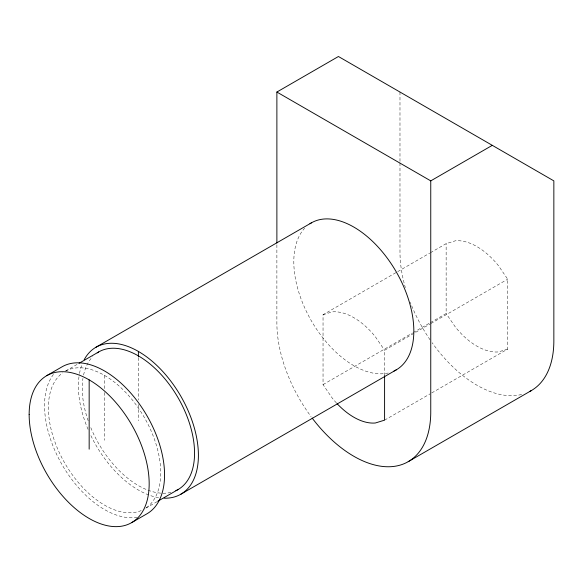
<?xml version="1.0" encoding="UTF-8"?>
<svg xmlns="http://www.w3.org/2000/svg" width="583" height="583" viewBox="0 0 583 583"><rect width="100%" height="100%" fill="white"/><g stroke="black" fill="none" stroke-linecap="round" stroke-linejoin="round"><path stroke-width="0.44" stroke-dasharray="2.92 2.19" d="M65.624 371.043L78.217 363.77M336.398 402.911A60.967 35.199 60 0 1 332.259 398.102L323.04 384.612L323.04 314.725L429.678 253.16M430.458 252.709L446.141 243.658L455.359 240.808A60.967 35.199 60 0 1 498.472 265.702L507.691 279.191L507.691 349.079L430.852 393.438M323.04 384.612L412.429 333.002M413.209 332.55L429.678 323.048M430.458 322.596L446.141 313.537L446.141 243.658M384.591 375.671L384.591 350.259L430.065 324.002M430.852 323.55L507.691 279.191M145.837 508.157L156.856 501.795M384.591 420.146L430.065 393.889M323.04 314.725L332.259 311.876A60.967 35.199 60 0 1 375.372 336.77L384.591 350.259M507.691 349.079L498.472 351.921A60.967 35.199 60 0 1 455.359 327.034L446.141 313.537M399.982 92.041L399.982 162.001M399.982 162.905L399.982 251.951A108.802 62.818 60 0 0 405.331 287.587M276.881 244.809L276.881 323.018A108.802 62.818 60 0 0 311.096 416.648M138.397 357.743L138.397 400.04M138.397 404.536L138.397 420.737M104.546 375.43L104.546 388.941M104.546 392.541L104.546 440.282M170.892 492.395A79.426 45.86 60 0 1 90.409 426.712M88.186 420.788A79.426 45.86 60 0 1 82.954 378.382M83.573 375.029A79.426 45.86 60 0 1 92.588 356.767M141.195 510.584A79.426 45.86 60 0 1 64.465 462.567A79.426 45.86 60 0 1 62.68 372.88M65.573 371.079A79.426 45.86 60 0 1 144.628 417.989A79.426 45.86 60 0 1 144.263 509.068M388.227 373.003A84.863 49.001 60 0 1 311.388 320.861A84.863 49.001 60 0 1 304.654 228.244M158.598 497.649A84.863 49.001 60 0 1 90.219 434.226M88.062 429.394A84.863 49.001 60 0 1 79.354 374.286M79.507 373.433A84.863 49.001 60 0 1 81.89 364.783M137.216 517.267A84.863 49.001 60 0 1 62.483 465.416A84.863 49.001 60 0 1 53.651 374.191M521.61 394.48A108.802 62.818 60 0 1 432.112 342.717M430.079 339.809A108.802 62.818 60 0 1 410.286 302.315"/><path stroke-width="0.87" d="M276.881 242.994L276.881 92.041L338.431 56.5L553.85 180.876L553.85 340.785A108.802 62.818 60 0 1 529.809 391.412M46.727 375.663L62.111 366.78A84.863 49.001 60 0 1 146.982 415.781A84.863 49.001 60 0 1 146.982 513.776L131.59 522.66M95.962 347.242L311.388 222.866M79.004 363.311L98.687 351.95M276.881 92.041L430.757 180.876L492.3 145.342M157.643 501.336L178.114 489.523M180.832 494.231L396.251 369.862M408.217 461.663L531.317 390.595M430.757 180.876L430.757 411.853A108.802 62.818 60 0 1 390.646 466.699A108.802 62.818 60 0 1 312.145 418.055M384.591 375.671L384.591 420.146L375.372 422.988A60.967 35.199 60 0 1 337.01 403.574M138.397 351.44L138.397 356.84M89.163 379.868L89.163 449.165M97.237 352.846A79.426 45.86 60 0 1 178.478 398.451A79.426 45.86 60 0 1 175.833 490.697M84.156 359.777A84.863 49.001 60 0 1 180.832 396.236A84.863 49.001 60 0 1 164.071 498.188M309.937 223.763A84.863 49.001 60 0 1 396.622 272.509A84.863 49.001 60 0 1 393.984 371.036M29.15 414.52A84.863 49.001 60 0 0 119.165 526.5A84.863 49.001 60 0 0 119.165 406.475A84.863 49.001 60 0 0 29.15 414.52"/></g></svg>
